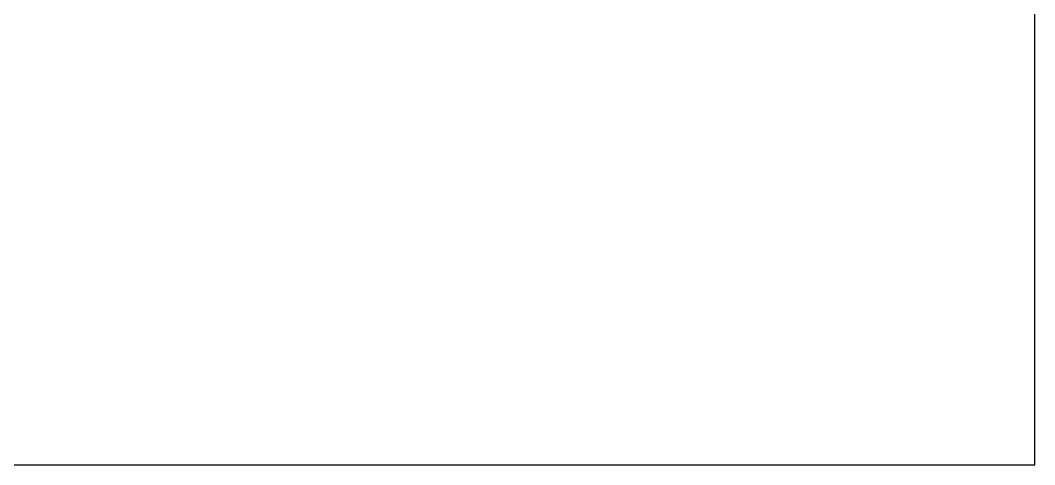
# Model space of a CAD drawing. Header units: millimetres. Extents: x 1315 to 1486, y 1419 to 1529.
# Drawn here: x 1376.8 to 1480.1, y 1419.3 to 1464.5 of the extents above; entities that cross this region are included whole.
import ezdxf

# ---------------------------------------------------------------- set-up
doc = ezdxf.new("R2010")
doc.units = ezdxf.units.MM

msp = doc.modelspace()

# ---------------------------------------------------------------- linework, layer by layer
at = {"color": 6, "ltscale": 1000}
msp.add_lwpolyline([(1315.088132915806, 1419.264722877682), (1480.088132915806, 1419.264722877682), (1480.088132915806, 1529.264722877682), (1315.088132915806, 1529.264722877682)], close=True, dxfattribs=at)

doc.saveas('drawing.dxf')
